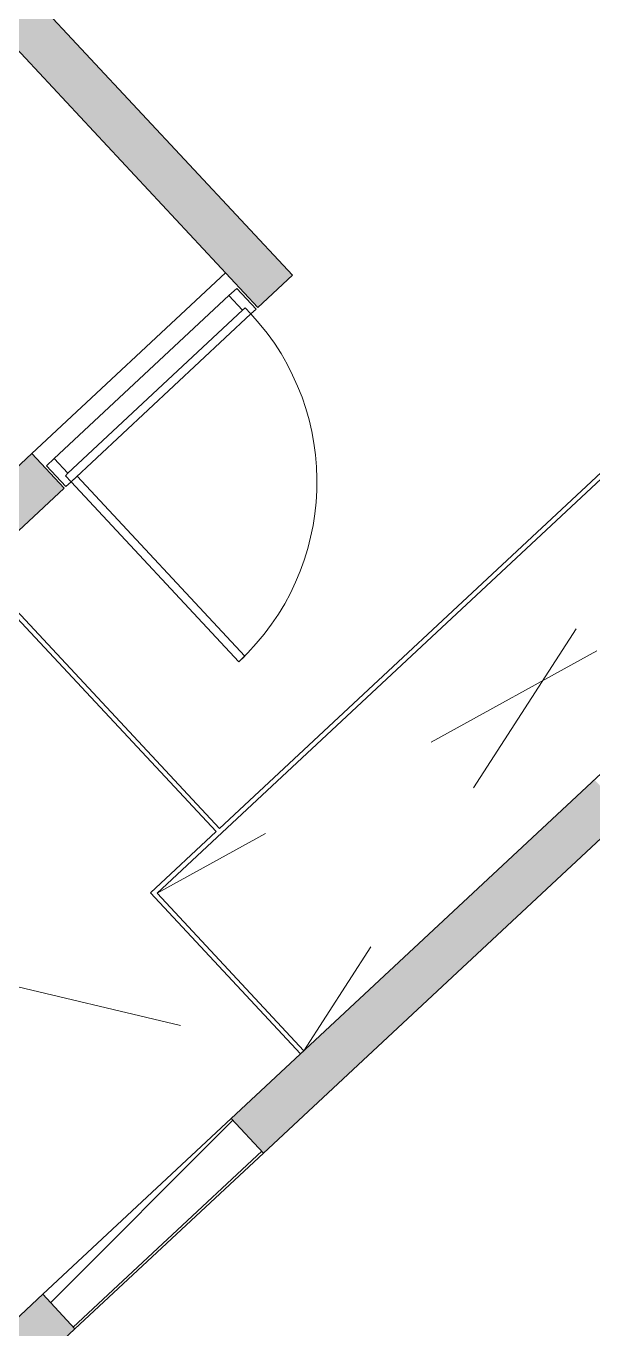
# Model space of a CAD drawing. Header units: millimetres. Extents: x -71377 to 516042, y -145869 to 441446.
# Drawn here: x 263294 to 265691, y 120650 to 126157 of the extents above; entities that cross this region are included whole.
import ezdxf

# ---------------------------------------------------------------- set-up
doc = ezdxf.new("R2010")
doc.units = ezdxf.units.MM
doc.header["$LTSCALE"] = 1000
doc.linetypes.add('_점선_S_', pattern=[1.6, 0.8, -0.8])
for name, color, linetype, lineweight in [('A-door', 4, 'Continuous', 5), ('A-door-hdln', 8, 'Continuous', 5), ('A-fnsh', 5, 'Continuous', 5), ('A-hat', 251, 'Continuous', 5), ('A-strs', 7, 'Continuous', 5), ('A_bwall', 3, 'Continuous', 5), ('A_cwall', 2, 'Continuous', 5), ('A_fnsh-4', 4, 'Continuous', 5), ('AA_오픈', 8, '_점선_S_', 5)]:
    doc.layers.add(name, color=color, linetype=linetype, lineweight=lineweight)

# ---------------------------------------------------------------- blocks, each defined once
blk = doc.blocks.new('외여닫이문 - _A_FSD_11x21_씰FL_20_레버형_-7572651-지반층 배치도')
at = {"layer": 'A-door'}
for p, q in [((485, 100), (485, 1140)), ((485, 1140), (520, 1140)), ((520, 100), (520, 1140)), ((-520, 100), (-550, 100)), ((-550, 100), (-550, -20)), ((-520, 65), (-520, 100)), ((-505, 65), (-520, 65)), ((-505, -20), (-505, 65)), ((485, 100), (520, 100)), ((520, 65), (505, 65)), ((505, 65), (505, -20)), ((520, 100), (520, 65)), ((550, 100), (520, 100)), ((550, -20), (550, 100)), ((-550, -20), (-505, -20)), ((505, -20), (550, -20))]:
    blk.add_line(p, q, dxfattribs=at)
at = {"layer": 'A-door-hdln'}
for p, q in [((520, 100), (-520, 100)), ((505, 65), (-505, 65)), ((505, -20), (-505, -20))]:
    blk.add_line(p, q, dxfattribs=at)
blk.add_arc((520, 100), 1040, 90, 180, dxfattribs=at)

msp = doc.modelspace()

# ---------------------------------------------------------------- hatches: boundary and pattern name
at = {"layer": 'A-hat'}
for points in [[(264273.9, 124966.9), (264420.1, 125103.3), (262326.4, 127348.5), (262180.1, 127212.1), (264146.7, 125103.3)], [(260851.1, 121775.1), (263454.7, 124203), (263318.3, 124349.3), (260714.7, 121921.4), (260762.9, 121869.7)], [(264297.6, 121393), (265833.5, 122825.2), (265697.1, 122971.5), (264161.2, 121539.3)], [(262644.8, 119851.7), (263500.5, 120649.6), (263364.1, 120795.9), (262508.4, 119997.9)]]:
    msp.add_hatch(color=256, dxfattribs=at).paths.add_polyline_path(points)
h = msp.add_hatch(dxfattribs=at)
h.set_pattern_fill('FP_12', color=256, scale=1000, style=0, pattern_type=2)
h.set_pattern_definition([(45, (165969.5, 243949.9), (-353.5534, 353.5534), [])])
h.paths.add_polyline_path([(263364.1, 120795.9), (263493.6, 120656.9), (264290.8, 121400.3), (264161.2, 121539.3)])

# ---------------------------------------------------------------- linework, layer by layer
at = {"layer": 'A-fnsh'}
for p, q in [((264137.5, 125113.2), (263318.3, 124349.3)), ((264112.1, 122765), (266489, 124981.5)), ((263500.5, 120649.6), (264297.6, 121393))]:
    msp.add_line(p, q, dxfattribs=at)
at = {"layer": 'A-strs'}
msp.add_line((263318.3, 124349.3), (264137.5, 125113.2), dxfattribs=at)
at = {"layer": 'A_bwall'}
for p, q in [((264161.2, 121539.3), (263364.1, 120795.9)), ((263493.6, 120656.9), (264290.8, 121400.3))]:
    msp.add_line(p, q, dxfattribs=at)
at = {"layer": 'A_cwall'}
for p, q in [((264420.1, 125103.3), (262326.4, 127348.5)), ((262180.1, 127212.1), (264273.9, 124966.9)), ((264420.1, 125103.3), (264273.9, 124966.9)), ((267415.8, 124574.1), (264161.2, 121539.3)), ((263318.3, 124349.3), (260714.7, 121921.4)), ((263454.7, 124203), (263318.3, 124349.3)), ((260851.1, 121775.1), (263454.7, 124203)), ((264297.6, 121393), (265833.5, 122825.2)), ((264161.2, 121539.3), (264297.6, 121393)), ((263364.1, 120795.9), (262508.4, 119997.9)), ((263500.5, 120649.6), (263364.1, 120795.9)), ((262498.5, 119715.3), (263500.5, 120649.6))]:
    msp.add_line(p, q, dxfattribs=at)
at = {"layer": 'A_fnsh-4'}
for p, q in [((263847.8, 122491.2), (266488, 124953.2)), ((264112.1, 122765), (263089.1, 123862)), ((264097.4, 122751.4), (263074.4, 123848.4)), ((264097.4, 122751.4), (263819.5, 122492.2)), ((263819.5, 122492.2), (264453.8, 121812.1)), ((264468.4, 121825.7), (263847.8, 122491.2)), ((264453.8, 121812.1), (264468.4, 121825.7))]:
    msp.add_line(p, q, dxfattribs=at)
at = {"layer": 'AA_오픈'}
for p, q in [((266488, 124953.2), (264468.4, 121825.7)), ((267108.6, 124287.7), (263847.8, 122491.2)), ((261611.7, 122484.4), (264453.8, 121812.1))]:
    msp.add_line(p, q, dxfattribs=at)

# ---------------------------------------------------------------- block references
at = {"layer": 'A-door-hdln', "rotation": 223.0000012484744}
msp.add_blockref('외여닫이문 - _A_FSD_11x21_씰FL_20_레버형_-7572651-지반층 배치도', (263796.1, 124658.1), dxfattribs=at)

doc.saveas('drawing.dxf')
